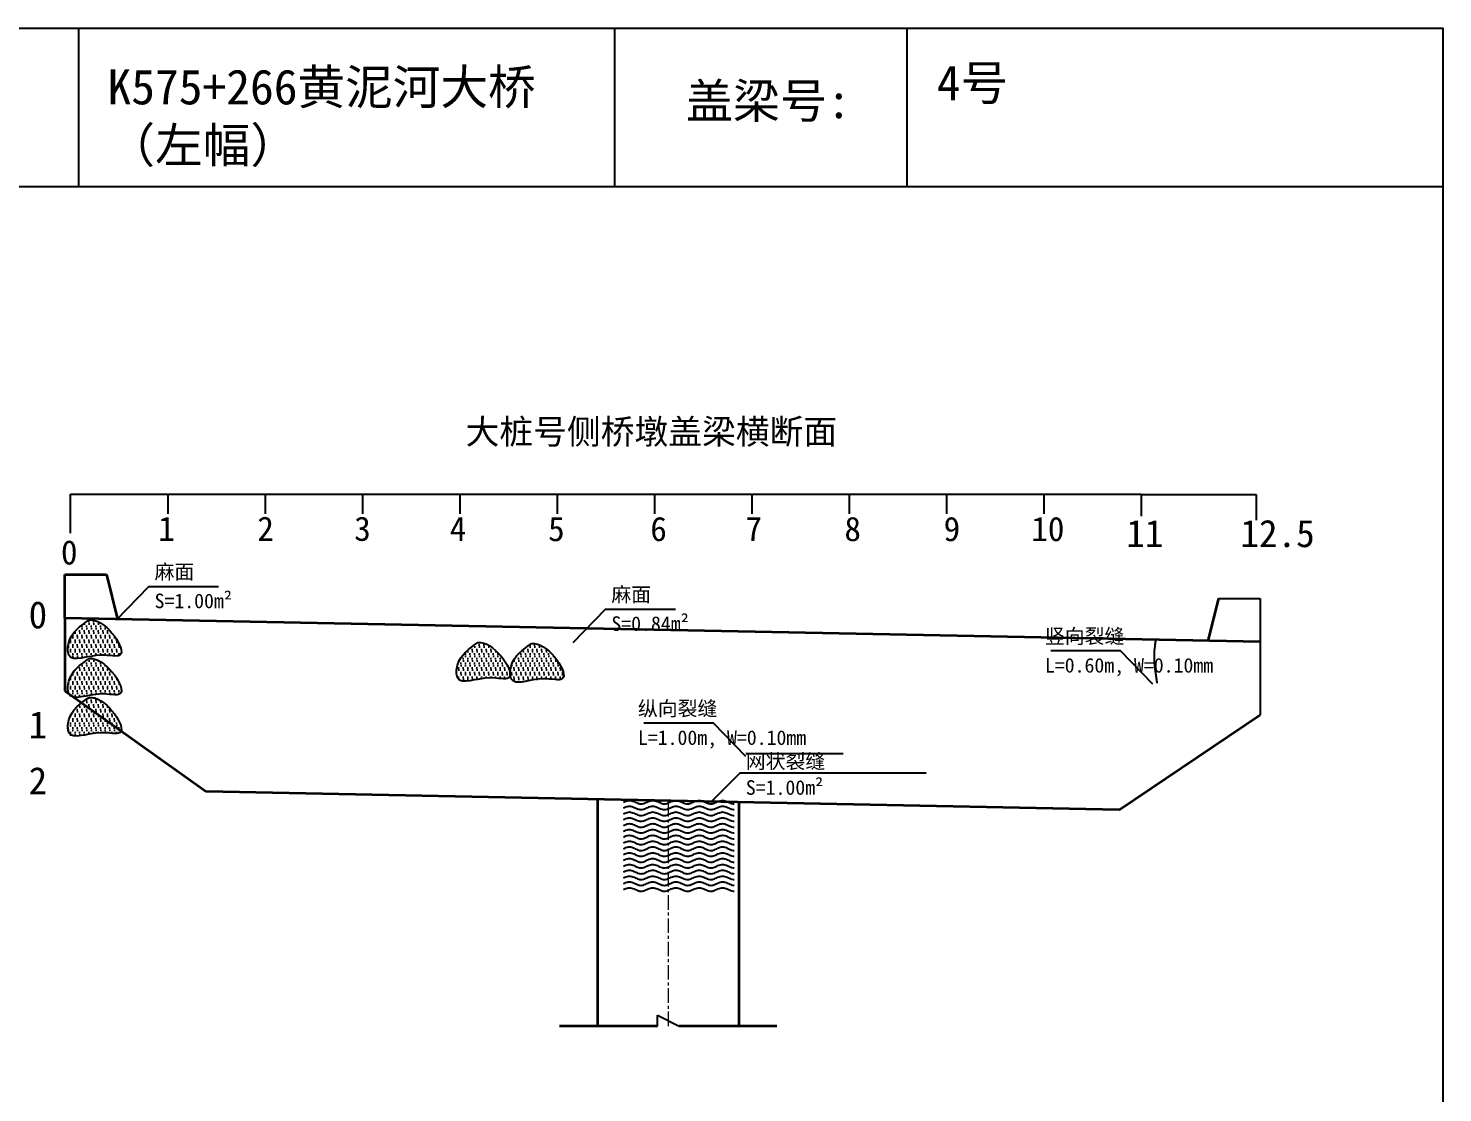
# Model space of a CAD drawing. Header units: millimetres. Extents: x 0 to 530, y 0 to 366.
# Drawn here: x 287.2 to 530.2, y 182.8 to 365.6 of the extents above; entities that cross this region are included whole.
import ezdxf
from ezdxf.enums import TextEntityAlignment as Align

# ---------------------------------------------------------------- set-up
doc = ezdxf.new("R2010")
doc.units = ezdxf.units.MM
doc.linetypes.add('CENTER', pattern=[2, 1.25, -0.25, 0.25, -0.25])
doc.linetypes.add('EBG_CENTER', pattern=[1.1, 0.8, -0.15, 0, -0.15])
doc.layers.add('Center', color=3, linetype='EBG_CENTER', lineweight=18)
doc.layers.add('中粗实线', color=4, linetype='Continuous', lineweight=35)
for name, color, linetype in [('加固措施', 7, 'Continuous'), ('图层1', 7, 'Continuous'), ('文字', 1, 'Continuous'), ('病害', 5, 'Continuous')]:
    doc.layers.add(name, color=color, linetype=linetype)
doc.styles.get("Standard").update_dxf_attribs({"font": 'simsun.ttc', "height": 4.25})
doc.styles.add('汉字', font='')
doc.styles.get('汉字').set_extended_font_data('SimSun')
pattern_1 = [(0, (-3019.80915, -229.5924), (0.396875, 0.79375), [0, -0.79375])]
pattern_2 = [(0, (-5094.3226, -525.2974), (0.396875, 0.79375), [0, -0.79375])]

msp = doc.modelspace()

# ---------------------------------------------------------------- hatches: boundary and pattern name
at = {"layer": '加固措施', "lineweight": -2}
h = msp.add_hatch(dxfattribs=at)
h.set_pattern_fill('DOTS')
h.set_pattern_definition(pattern_1)
edge = h.paths.add_edge_path()
edge.add_spline(control_points=[(297.66, 263.99), (296.17, 262.97), (294.06, 261.52), (293.82, 256.14), (298.82, 258.61), (305.61, 256.68), (300.55, 264.11), (297.83, 264), (297.66, 263.99)], knot_values=[0, 0, 0, 0, 5.205471, 7.397577, 12.944796, 16.169923, 23.88441, 24.400432, 24.400432, 24.400432, 24.400432], degree=3, periodic=0)
h = msp.add_hatch(dxfattribs=at)
h.set_pattern_fill('DOTS')
h.set_pattern_definition(pattern_1)
edge = h.paths.add_edge_path()
edge.add_spline(control_points=[(297.66, 263.99), (296.17, 262.97), (294.06, 261.52), (293.82, 256.14), (298.82, 258.61), (305.61, 256.68), (300.55, 264.11), (297.83, 264), (297.66, 263.99)], knot_values=[0, 0, 0, 0, 5.205471, 7.397577, 12.944796, 16.169923, 23.88441, 24.400432, 24.400432, 24.400432, 24.400432], degree=3, periodic=0)
h = msp.add_hatch(dxfattribs=at)
h.set_pattern_fill('DOTS')
h.set_pattern_definition(pattern_1)
edge = h.paths.add_edge_path()
edge.add_spline(control_points=[(364.46, 260.09), (362.97, 259.07), (360.86, 257.62), (360.62, 252.24), (365.62, 254.71), (372.41, 252.78), (367.35, 260.21), (364.63, 260.1), (364.46, 260.09)], knot_values=[0, 0, 0, 0, 5.205471, 7.397577, 12.944796, 16.169923, 23.88441, 24.400432, 24.400432, 24.400432, 24.400432], degree=3, periodic=0)
h = msp.add_hatch(dxfattribs=at)
h.set_pattern_fill('DOTS')
h.set_pattern_definition(pattern_1)
edge = h.paths.add_edge_path()
edge.add_spline(control_points=[(364.46, 260.09), (362.97, 259.07), (360.86, 257.62), (360.62, 252.24), (365.62, 254.71), (372.41, 252.78), (367.35, 260.21), (364.63, 260.1), (364.46, 260.09)], knot_values=[0, 0, 0, 0, 5.205471, 7.397577, 12.944796, 16.169923, 23.88441, 24.400432, 24.400432, 24.400432, 24.400432], degree=3, periodic=0)
h = msp.add_hatch(dxfattribs=at)
h.set_pattern_fill('DOTS')
h.set_pattern_definition(pattern_1)
edge = h.paths.add_edge_path()
edge.add_spline(control_points=[(373.67, 259.93), (372.18, 258.91), (370.07, 257.46), (369.83, 252.08), (374.83, 254.55), (381.62, 252.61), (376.56, 260.05), (373.84, 259.94), (373.67, 259.93)], knot_values=[0, 0, 0, 0, 5.205471, 7.397577, 12.944796, 16.169923, 23.88441, 24.400432, 24.400432, 24.400432, 24.400432], degree=3, periodic=0)
h = msp.add_hatch(dxfattribs=at)
h.set_pattern_fill('DOTS')
h.set_pattern_definition(pattern_1)
edge = h.paths.add_edge_path()
edge.add_spline(control_points=[(373.67, 259.93), (372.18, 258.91), (370.07, 257.46), (369.83, 252.08), (374.83, 254.55), (381.62, 252.61), (376.56, 260.05), (373.84, 259.94), (373.67, 259.93)], knot_values=[0, 0, 0, 0, 5.205471, 7.397577, 12.944796, 16.169923, 23.88441, 24.400432, 24.400432, 24.400432, 24.400432], degree=3, periodic=0)
h = msp.add_hatch(dxfattribs=at)
h.set_pattern_fill('DOTS')
h.set_pattern_definition(pattern_1)
edge = h.paths.add_edge_path()
edge.add_spline(control_points=[(297.66, 257.34), (296.17, 256.31), (294.06, 254.86), (293.82, 249.48), (298.82, 251.95), (305.61, 250.02), (300.55, 257.46), (297.83, 257.34), (297.66, 257.34)], knot_values=[0, 0, 0, 0, 5.205471, 7.397577, 12.944796, 16.169923, 23.88441, 24.400432, 24.400432, 24.400432, 24.400432], degree=3, periodic=0)
h = msp.add_hatch(dxfattribs=at)
h.set_pattern_fill('DOTS')
h.set_pattern_definition(pattern_1)
edge = h.paths.add_edge_path()
edge.add_spline(control_points=[(297.66, 257.34), (296.17, 256.31), (294.06, 254.86), (293.82, 249.48), (298.82, 251.95), (305.61, 250.02), (300.55, 257.46), (297.83, 257.34), (297.66, 257.34)], knot_values=[0, 0, 0, 0, 5.205471, 7.397577, 12.944796, 16.169923, 23.88441, 24.400432, 24.400432, 24.400432, 24.400432], degree=3, periodic=0)
h = msp.add_hatch(dxfattribs=at)
h.set_pattern_fill('DOTS')
h.set_pattern_definition(pattern_1)
edge = h.paths.add_edge_path()
edge.add_spline(control_points=[(297.66, 250.68), (296.17, 249.66), (294.06, 248.2), (293.82, 242.83), (298.82, 245.3), (305.61, 243.36), (300.55, 250.8), (297.83, 250.69), (297.66, 250.68)], knot_values=[0, 0, 0, 0, 5.205471, 7.397577, 12.944796, 16.169923, 23.88441, 24.400432, 24.400432, 24.400432, 24.400432], degree=3, periodic=0)
h = msp.add_hatch(dxfattribs=at)
h.set_pattern_fill('DOTS')
h.set_pattern_definition(pattern_1)
edge = h.paths.add_edge_path()
edge.add_spline(control_points=[(297.66, 250.68), (296.17, 249.66), (294.06, 248.2), (293.82, 242.83), (298.82, 245.3), (305.61, 243.36), (300.55, 250.8), (297.83, 250.69), (297.66, 250.68)], knot_values=[0, 0, 0, 0, 5.205471, 7.397577, 12.944796, 16.169923, 23.88441, 24.400432, 24.400432, 24.400432, 24.400432], degree=3, periodic=0)
at = {"layer": '病害', "lineweight": -2}
h = msp.add_hatch(dxfattribs=at)
h.set_pattern_fill('DOTS', color=4, style=0)
h.set_pattern_definition(pattern_2)
edge = h.paths.add_edge_path()
edge.add_spline(control_points=[(297.66, 263.99), (296.17, 262.97), (294.06, 261.52), (293.82, 256.14), (298.82, 258.61), (305.61, 256.68), (300.55, 264.11), (297.83, 264), (297.66, 263.99)], knot_values=[0, 0, 0, 0, 1.041094, 1.479515, 2.588959, 3.233985, 4.776882, 4.880086, 4.880086, 4.880086, 4.880086], degree=3, periodic=0)
h = msp.add_hatch(dxfattribs=at)
h.set_pattern_fill('DOTS', color=4, style=0)
h.set_pattern_definition(pattern_2)
edge = h.paths.add_edge_path()
edge.add_spline(control_points=[(297.66, 263.99), (296.17, 262.97), (294.06, 261.52), (293.82, 256.14), (298.82, 258.61), (305.61, 256.68), (300.55, 264.11), (297.83, 264), (297.66, 263.99)], knot_values=[0, 0, 0, 0, 1.041094, 1.479515, 2.588959, 3.233985, 4.776882, 4.880086, 4.880086, 4.880086, 4.880086], degree=3, periodic=0)
h = msp.add_hatch(dxfattribs=at)
h.set_pattern_fill('DOTS', color=4, style=0)
h.set_pattern_definition(pattern_2)
edge = h.paths.add_edge_path()
edge.add_spline(control_points=[(364.46, 260.09), (362.97, 259.07), (360.86, 257.62), (360.62, 252.24), (365.62, 254.71), (372.41, 252.78), (367.35, 260.21), (364.63, 260.1), (364.46, 260.09)], knot_values=[0, 0, 0, 0, 1.041094, 1.479515, 2.588959, 3.233985, 4.776882, 4.880086, 4.880086, 4.880086, 4.880086], degree=3, periodic=0)
h = msp.add_hatch(dxfattribs=at)
h.set_pattern_fill('DOTS', color=4, style=0)
h.set_pattern_definition(pattern_2)
edge = h.paths.add_edge_path()
edge.add_spline(control_points=[(364.46, 260.09), (362.97, 259.07), (360.86, 257.62), (360.62, 252.24), (365.62, 254.71), (372.41, 252.78), (367.35, 260.21), (364.63, 260.1), (364.46, 260.09)], knot_values=[0, 0, 0, 0, 1.041094, 1.479515, 2.588959, 3.233985, 4.776882, 4.880086, 4.880086, 4.880086, 4.880086], degree=3, periodic=0)
h = msp.add_hatch(dxfattribs=at)
h.set_pattern_fill('DOTS', color=4, style=0)
h.set_pattern_definition(pattern_2)
edge = h.paths.add_edge_path()
edge.add_spline(control_points=[(373.67, 259.93), (372.18, 258.91), (370.07, 257.46), (369.83, 252.08), (374.83, 254.55), (381.62, 252.61), (376.56, 260.05), (373.84, 259.94), (373.67, 259.93)], knot_values=[0, 0, 0, 0, 1.041094, 1.479515, 2.588959, 3.233985, 4.776882, 4.880086, 4.880086, 4.880086, 4.880086], degree=3, periodic=0)
h = msp.add_hatch(dxfattribs=at)
h.set_pattern_fill('DOTS', color=4, style=0)
h.set_pattern_definition(pattern_2)
edge = h.paths.add_edge_path()
edge.add_spline(control_points=[(373.67, 259.93), (372.18, 258.91), (370.07, 257.46), (369.83, 252.08), (374.83, 254.55), (381.62, 252.61), (376.56, 260.05), (373.84, 259.94), (373.67, 259.93)], knot_values=[0, 0, 0, 0, 1.041094, 1.479515, 2.588959, 3.233985, 4.776882, 4.880086, 4.880086, 4.880086, 4.880086], degree=3, periodic=0)
h = msp.add_hatch(dxfattribs=at)
h.set_pattern_fill('DOTS', color=4, style=0)
h.set_pattern_definition(pattern_2)
edge = h.paths.add_edge_path()
edge.add_spline(control_points=[(297.66, 257.34), (296.17, 256.31), (294.06, 254.86), (293.82, 249.48), (298.82, 251.95), (305.61, 250.02), (300.55, 257.46), (297.83, 257.34), (297.66, 257.34)], knot_values=[0, 0, 0, 0, 1.041094, 1.479515, 2.588959, 3.233985, 4.776882, 4.880086, 4.880086, 4.880086, 4.880086], degree=3, periodic=0)
h = msp.add_hatch(dxfattribs=at)
h.set_pattern_fill('DOTS', color=4, style=0)
h.set_pattern_definition(pattern_2)
edge = h.paths.add_edge_path()
edge.add_spline(control_points=[(297.66, 257.34), (296.17, 256.31), (294.06, 254.86), (293.82, 249.48), (298.82, 251.95), (305.61, 250.02), (300.55, 257.46), (297.83, 257.34), (297.66, 257.34)], knot_values=[0, 0, 0, 0, 1.041094, 1.479515, 2.588959, 3.233985, 4.776882, 4.880086, 4.880086, 4.880086, 4.880086], degree=3, periodic=0)
h = msp.add_hatch(dxfattribs=at)
h.set_pattern_fill('DOTS', color=4, style=0)
h.set_pattern_definition(pattern_2)
edge = h.paths.add_edge_path()
edge.add_spline(control_points=[(297.66, 250.68), (296.17, 249.66), (294.06, 248.2), (293.82, 242.83), (298.82, 245.3), (305.61, 243.36), (300.55, 250.8), (297.83, 250.69), (297.66, 250.68)], knot_values=[0, 0, 0, 0, 1.041094, 1.479515, 2.588959, 3.233985, 4.776882, 4.880086, 4.880086, 4.880086, 4.880086], degree=3, periodic=0)
h = msp.add_hatch(dxfattribs=at)
h.set_pattern_fill('DOTS', color=4, style=0)
h.set_pattern_definition(pattern_2)
edge = h.paths.add_edge_path()
edge.add_spline(control_points=[(297.66, 250.68), (296.17, 249.66), (294.06, 248.2), (293.82, 242.83), (298.82, 245.3), (305.61, 243.36), (300.55, 250.8), (297.83, 250.69), (297.66, 250.68)], knot_values=[0, 0, 0, 0, 1.041094, 1.479515, 2.588959, 3.233985, 4.776882, 4.880086, 4.880086, 4.880086, 4.880086], degree=3, periodic=0)

# ---------------------------------------------------------------- linework, layer by layer
at = {"color": 0, "linetype": 'ByBlock'}
for p, q in [((0, 365.59), (530.24, 365.59)), ((387.92, 365.59), (387.92, 338.41)), ((438.18, 365.53), (438.18, 338.35)), ((530.24, 365.59), (530.24, 0)), ((136.78, 338.41), (530.24, 338.41))]:
    msp.add_line(p, q, dxfattribs=at)
at = {"color": 0}
for p, q in [((294.45, 278.88), (294.45, 285.57)), ((294.45, 285.57), (311.17, 285.57)), ((311.17, 285.57), (311.17, 282.23)), ((311.17, 285.57), (327.9, 285.57)), ((327.9, 285.57), (344.62, 285.57)), ((327.9, 285.57), (327.9, 282.23)), ((344.62, 285.57), (361.35, 285.57)), ((344.62, 285.57), (344.62, 282.23)), ((361.35, 285.57), (378.07, 285.57)), ((361.35, 285.57), (361.35, 282.23)), ((378.07, 285.57), (394.8, 285.57)), ((378.07, 285.57), (378.07, 282.23)), ((394.8, 285.57), (411.52, 285.57)), ((394.8, 285.57), (394.8, 282.23)), ((411.52, 285.57), (428.25, 285.57)), ((411.52, 285.57), (411.52, 282.23)), ((428.25, 285.57), (444.97, 285.57)), ((428.25, 285.57), (428.25, 282.23)), ((428.25, 285.57), (441.63, 285.57)), ((444.97, 285.57), (461.7, 285.57)), ((444.97, 285.57), (444.97, 282.23)), ((444.97, 285.57), (448.32, 285.57)), ((461.7, 285.57), (478.42, 285.57)), ((461.7, 285.57), (461.7, 282.23)), ((478.43, 285.53), (478.43, 281.78)), ((395.3, 194.23), (395.3, 196.1))]:
    msp.add_line(p, q, dxfattribs=at)
at = {"linetype": 'ByBlock'}
for p, q in [((478.43, 285.53), (498.21, 285.53)), ((498.21, 285.53), (498.21, 281.12)), ((491.74, 267.67), (498.89, 267.67)), ((498.89, 267.67), (498.89, 260.2)), ((498.89, 260.2), (498.89, 247.69)), ((395.3, 196.1), (399.03, 194.23))]:
    msp.add_line(p, q, dxfattribs=at)
at = {"color": 7}
msp.add_line((410.52, 241.02), (427.22, 241.02), dxfattribs=at)
at = {"color": 0, "linetype": 'ByBlock'}
msp.add_lwpolyline([(0, 365.59), (530.24, 365.59), (530.24, 0), (0, 0)], close=True, dxfattribs=at)
at = {"color": 7}
for points in [[(302.35, 264), (307.91, 269.75), (319.91, 269.75)], [(380.84, 260.1), (386.4, 265.85), (398.4, 265.85)], [(480.94, 260.74), (480.91, 260.54), (480.88, 260.34), (480.85, 260.14), (480.83, 259.94), (480.8, 259.74), (480.77, 259.54), (480.75, 259.34), (480.73, 259.14), (480.71, 258.94), (480.69, 258.74), (480.68, 258.54), (480.66, 258.34), (480.65, 258.14), (480.65, 257.94), (480.64, 257.74), (480.64, 257.54), (480.65, 257.34), (480.65, 257.14), (480.66, 256.94), (480.67, 256.74), (480.68, 256.54), (480.7, 256.34), (480.72, 256.14), (480.74, 255.94), (480.76, 255.74), (480.79, 255.54), (480.82, 255.34), (480.84, 255.14), (480.87, 254.94), (480.9, 254.74), (480.93, 254.54), (480.96, 254.34), (480.99, 254.14), (481.02, 253.94), (481.05, 253.74), (481.08, 253.54), (481.1, 253.34), (481.13, 253.14)], [(480.44, 252.94), (474.89, 258.69), (462.89, 258.69)], [(410.52, 240.52), (404.96, 246.27), (392.96, 246.27)], [(404.5, 232.7), (409.5, 237.7), (441.5, 237.7)], [(389.5, 232.7), (389.7, 232.79), (389.9, 232.88), (390.1, 232.94), (390.3, 232.99), (390.5, 233), (390.7, 232.99), (390.9, 232.94), (391.1, 232.88), (391.3, 232.79), (391.5, 232.7), (391.7, 232.61), (391.9, 232.52), (392.1, 232.46), (392.3, 232.41), (392.5, 232.4), (392.7, 232.41), (392.9, 232.46), (393.1, 232.52), (393.3, 232.61), (393.5, 232.7), (393.7, 232.79), (393.9, 232.88), (394.1, 232.94), (394.3, 232.99), (394.5, 233), (394.7, 232.99), (394.9, 232.94), (395.1, 232.88), (395.3, 232.79), (395.5, 232.7), (395.7, 232.61), (395.9, 232.52), (396.1, 232.46), (396.3, 232.41), (396.5, 232.4), (396.7, 232.41), (396.9, 232.46), (397.1, 232.52), (397.3, 232.61), (397.5, 232.7), (397.7, 232.79), (397.9, 232.88), (398.1, 232.94), (398.3, 232.99), (398.5, 233), (398.7, 232.99), (398.9, 232.94), (399.1, 232.88), (399.3, 232.79), (399.5, 232.7), (399.7, 232.61), (399.9, 232.52), (400.1, 232.46), (400.3, 232.41), (400.5, 232.4), (400.7, 232.41), (400.9, 232.46), (401.1, 232.52), (401.3, 232.61), (401.5, 232.7), (401.7, 232.79), (401.9, 232.88), (402.1, 232.94), (402.3, 232.99), (402.5, 233), (402.7, 232.99), (402.9, 232.94), (403.1, 232.88), (403.3, 232.79), (403.5, 232.7), (403.7, 232.61), (403.9, 232.52), (404.1, 232.46), (404.3, 232.41), (404.5, 232.4), (404.7, 232.41), (404.9, 232.46), (405.1, 232.52), (405.3, 232.61), (405.5, 232.7), (405.7, 232.79), (405.9, 232.88), (406.1, 232.94), (406.3, 232.99), (406.5, 233), (406.7, 232.99), (406.9, 232.94), (407.1, 232.88), (407.3, 232.79), (407.5, 232.7), (407.7, 232.61), (407.9, 232.52), (408.1, 232.46), (408.3, 232.41), (408.5, 232.4)], [(389.5, 231.7), (389.7, 231.79), (389.9, 231.88), (390.1, 231.94), (390.3, 231.99), (390.5, 232), (390.7, 231.99), (390.9, 231.94), (391.1, 231.88), (391.3, 231.79), (391.5, 231.7), (391.7, 231.61), (391.9, 231.52), (392.1, 231.46), (392.3, 231.41), (392.5, 231.4), (392.7, 231.41), (392.9, 231.46), (393.1, 231.52), (393.3, 231.61), (393.5, 231.7), (393.7, 231.79), (393.9, 231.88), (394.1, 231.94), (394.3, 231.99), (394.5, 232), (394.7, 231.99), (394.9, 231.94), (395.1, 231.88), (395.3, 231.79), (395.5, 231.7), (395.7, 231.61), (395.9, 231.52), (396.1, 231.46), (396.3, 231.41), (396.5, 231.4), (396.7, 231.41), (396.9, 231.46), (397.1, 231.52), (397.3, 231.61), (397.5, 231.7), (397.7, 231.79), (397.9, 231.88), (398.1, 231.94), (398.3, 231.99), (398.5, 232), (398.7, 231.99), (398.9, 231.94), (399.1, 231.88), (399.3, 231.79), (399.5, 231.7), (399.7, 231.61), (399.9, 231.52), (400.1, 231.46), (400.3, 231.41), (400.5, 231.4), (400.7, 231.41), (400.9, 231.46), (401.1, 231.52), (401.3, 231.61), (401.5, 231.7), (401.7, 231.79), (401.9, 231.88), (402.1, 231.94), (402.3, 231.99), (402.5, 232), (402.7, 231.99), (402.9, 231.94), (403.1, 231.88), (403.3, 231.79), (403.5, 231.7), (403.7, 231.61), (403.9, 231.52), (404.1, 231.46), (404.3, 231.41), (404.5, 231.4), (404.7, 231.41), (404.9, 231.46), (405.1, 231.52), (405.3, 231.61), (405.5, 231.7), (405.7, 231.79), (405.9, 231.88), (406.1, 231.94), (406.3, 231.99), (406.5, 232), (406.7, 231.99), (406.9, 231.94), (407.1, 231.88), (407.3, 231.79), (407.5, 231.7), (407.7, 231.61), (407.9, 231.52), (408.1, 231.46), (408.3, 231.41), (408.5, 231.4)], [(389.5, 230.7), (389.7, 230.79), (389.9, 230.88), (390.1, 230.94), (390.3, 230.99), (390.5, 231), (390.7, 230.99), (390.9, 230.94), (391.1, 230.88), (391.3, 230.79), (391.5, 230.7), (391.7, 230.61), (391.9, 230.52), (392.1, 230.46), (392.3, 230.41), (392.5, 230.4), (392.7, 230.41), (392.9, 230.46), (393.1, 230.52), (393.3, 230.61), (393.5, 230.7), (393.7, 230.79), (393.9, 230.88), (394.1, 230.94), (394.3, 230.99), (394.5, 231), (394.7, 230.99), (394.9, 230.94), (395.1, 230.88), (395.3, 230.79), (395.5, 230.7), (395.7, 230.61), (395.9, 230.52), (396.1, 230.46), (396.3, 230.41), (396.5, 230.4), (396.7, 230.41), (396.9, 230.46), (397.1, 230.52), (397.3, 230.61), (397.5, 230.7), (397.7, 230.79), (397.9, 230.88), (398.1, 230.94), (398.3, 230.99), (398.5, 231), (398.7, 230.99), (398.9, 230.94), (399.1, 230.88), (399.3, 230.79), (399.5, 230.7), (399.7, 230.61), (399.9, 230.52), (400.1, 230.46), (400.3, 230.41), (400.5, 230.4), (400.7, 230.41), (400.9, 230.46), (401.1, 230.52), (401.3, 230.61), (401.5, 230.7), (401.7, 230.79), (401.9, 230.88), (402.1, 230.94), (402.3, 230.99), (402.5, 231), (402.7, 230.99), (402.9, 230.94), (403.1, 230.88), (403.3, 230.79), (403.5, 230.7), (403.7, 230.61), (403.9, 230.52), (404.1, 230.46), (404.3, 230.41), (404.5, 230.4), (404.7, 230.41), (404.9, 230.46), (405.1, 230.52), (405.3, 230.61), (405.5, 230.7), (405.7, 230.79), (405.9, 230.88), (406.1, 230.94), (406.3, 230.99), (406.5, 231), (406.7, 230.99), (406.9, 230.94), (407.1, 230.88), (407.3, 230.79), (407.5, 230.7), (407.7, 230.61), (407.9, 230.52), (408.1, 230.46), (408.3, 230.41), (408.5, 230.4)], [(389.5, 229.7), (389.7, 229.79), (389.9, 229.88), (390.1, 229.94), (390.3, 229.99), (390.5, 230), (390.7, 229.99), (390.9, 229.94), (391.1, 229.88), (391.3, 229.79), (391.5, 229.7), (391.7, 229.61), (391.9, 229.52), (392.1, 229.46), (392.3, 229.41), (392.5, 229.4), (392.7, 229.41), (392.9, 229.46), (393.1, 229.52), (393.3, 229.61), (393.5, 229.7), (393.7, 229.79), (393.9, 229.88), (394.1, 229.94), (394.3, 229.99), (394.5, 230), (394.7, 229.99), (394.9, 229.94), (395.1, 229.88), (395.3, 229.79), (395.5, 229.7), (395.7, 229.61), (395.9, 229.52), (396.1, 229.46), (396.3, 229.41), (396.5, 229.4), (396.7, 229.41), (396.9, 229.46), (397.1, 229.52), (397.3, 229.61), (397.5, 229.7), (397.7, 229.79), (397.9, 229.88), (398.1, 229.94), (398.3, 229.99), (398.5, 230), (398.7, 229.99), (398.9, 229.94), (399.1, 229.88), (399.3, 229.79), (399.5, 229.7), (399.7, 229.61), (399.9, 229.52), (400.1, 229.46), (400.3, 229.41), (400.5, 229.4), (400.7, 229.41), (400.9, 229.46), (401.1, 229.52), (401.3, 229.61), (401.5, 229.7), (401.7, 229.79), (401.9, 229.88), (402.1, 229.94), (402.3, 229.99), (402.5, 230), (402.7, 229.99), (402.9, 229.94), (403.1, 229.88), (403.3, 229.79), (403.5, 229.7), (403.7, 229.61), (403.9, 229.52), (404.1, 229.46), (404.3, 229.41), (404.5, 229.4), (404.7, 229.41), (404.9, 229.46), (405.1, 229.52), (405.3, 229.61), (405.5, 229.7), (405.7, 229.79), (405.9, 229.88), (406.1, 229.94), (406.3, 229.99), (406.5, 230), (406.7, 229.99), (406.9, 229.94), (407.1, 229.88), (407.3, 229.79), (407.5, 229.7), (407.7, 229.61), (407.9, 229.52), (408.1, 229.46), (408.3, 229.41), (408.5, 229.4)], [(389.5, 228.7), (389.7, 228.79), (389.9, 228.88), (390.1, 228.94), (390.3, 228.99), (390.5, 229), (390.7, 228.99), (390.9, 228.94), (391.1, 228.88), (391.3, 228.79), (391.5, 228.7), (391.7, 228.61), (391.9, 228.52), (392.1, 228.46), (392.3, 228.41), (392.5, 228.4), (392.7, 228.41), (392.9, 228.46), (393.1, 228.52), (393.3, 228.61), (393.5, 228.7), (393.7, 228.79), (393.9, 228.88), (394.1, 228.94), (394.3, 228.99), (394.5, 229), (394.7, 228.99), (394.9, 228.94), (395.1, 228.88), (395.3, 228.79), (395.5, 228.7), (395.7, 228.61), (395.9, 228.52), (396.1, 228.46), (396.3, 228.41), (396.5, 228.4), (396.7, 228.41), (396.9, 228.46), (397.1, 228.52), (397.3, 228.61), (397.5, 228.7), (397.7, 228.79), (397.9, 228.88), (398.1, 228.94), (398.3, 228.99), (398.5, 229), (398.7, 228.99), (398.9, 228.94), (399.1, 228.88), (399.3, 228.79), (399.5, 228.7), (399.7, 228.61), (399.9, 228.52), (400.1, 228.46), (400.3, 228.41), (400.5, 228.4), (400.7, 228.41), (400.9, 228.46), (401.1, 228.52), (401.3, 228.61), (401.5, 228.7), (401.7, 228.79), (401.9, 228.88), (402.1, 228.94), (402.3, 228.99), (402.5, 229), (402.7, 228.99), (402.9, 228.94), (403.1, 228.88), (403.3, 228.79), (403.5, 228.7), (403.7, 228.61), (403.9, 228.52), (404.1, 228.46), (404.3, 228.41), (404.5, 228.4), (404.7, 228.41), (404.9, 228.46), (405.1, 228.52), (405.3, 228.61), (405.5, 228.7), (405.7, 228.79), (405.9, 228.88), (406.1, 228.94), (406.3, 228.99), (406.5, 229), (406.7, 228.99), (406.9, 228.94), (407.1, 228.88), (407.3, 228.79), (407.5, 228.7), (407.7, 228.61), (407.9, 228.52), (408.1, 228.46), (408.3, 228.41), (408.5, 228.4)], [(389.5, 227.7), (389.7, 227.79), (389.9, 227.88), (390.1, 227.94), (390.3, 227.99), (390.5, 228), (390.7, 227.99), (390.9, 227.94), (391.1, 227.88), (391.3, 227.79), (391.5, 227.7), (391.7, 227.61), (391.9, 227.52), (392.1, 227.46), (392.3, 227.41), (392.5, 227.4), (392.7, 227.41), (392.9, 227.46), (393.1, 227.52), (393.3, 227.61), (393.5, 227.7), (393.7, 227.79), (393.9, 227.88), (394.1, 227.94), (394.3, 227.99), (394.5, 228), (394.7, 227.99), (394.9, 227.94), (395.1, 227.88), (395.3, 227.79), (395.5, 227.7), (395.7, 227.61), (395.9, 227.52), (396.1, 227.46), (396.3, 227.41), (396.5, 227.4), (396.7, 227.41), (396.9, 227.46), (397.1, 227.52), (397.3, 227.61), (397.5, 227.7), (397.7, 227.79), (397.9, 227.88), (398.1, 227.94), (398.3, 227.99), (398.5, 228), (398.7, 227.99), (398.9, 227.94), (399.1, 227.88), (399.3, 227.79), (399.5, 227.7), (399.7, 227.61), (399.9, 227.52), (400.1, 227.46), (400.3, 227.41), (400.5, 227.4), (400.7, 227.41), (400.9, 227.46), (401.1, 227.52), (401.3, 227.61), (401.5, 227.7), (401.7, 227.79), (401.9, 227.88), (402.1, 227.94), (402.3, 227.99), (402.5, 228), (402.7, 227.99), (402.9, 227.94), (403.1, 227.88), (403.3, 227.79), (403.5, 227.7), (403.7, 227.61), (403.9, 227.52), (404.1, 227.46), (404.3, 227.41), (404.5, 227.4), (404.7, 227.41), (404.9, 227.46), (405.1, 227.52), (405.3, 227.61), (405.5, 227.7), (405.7, 227.79), (405.9, 227.88), (406.1, 227.94), (406.3, 227.99), (406.5, 228), (406.7, 227.99), (406.9, 227.94), (407.1, 227.88), (407.3, 227.79), (407.5, 227.7), (407.7, 227.61), (407.9, 227.52), (408.1, 227.46), (408.3, 227.41), (408.5, 227.4)], [(389.5, 226.7), (389.7, 226.79), (389.9, 226.88), (390.1, 226.94), (390.3, 226.99), (390.5, 227), (390.7, 226.99), (390.9, 226.94), (391.1, 226.88), (391.3, 226.79), (391.5, 226.7), (391.7, 226.61), (391.9, 226.52), (392.1, 226.46), (392.3, 226.41), (392.5, 226.4), (392.7, 226.41), (392.9, 226.46), (393.1, 226.52), (393.3, 226.61), (393.5, 226.7), (393.7, 226.79), (393.9, 226.88), (394.1, 226.94), (394.3, 226.99), (394.5, 227), (394.7, 226.99), (394.9, 226.94), (395.1, 226.88), (395.3, 226.79), (395.5, 226.7), (395.7, 226.61), (395.9, 226.52), (396.1, 226.46), (396.3, 226.41), (396.5, 226.4), (396.7, 226.41), (396.9, 226.46), (397.1, 226.52), (397.3, 226.61), (397.5, 226.7), (397.7, 226.79), (397.9, 226.88), (398.1, 226.94), (398.3, 226.99), (398.5, 227), (398.7, 226.99), (398.9, 226.94), (399.1, 226.88), (399.3, 226.79), (399.5, 226.7), (399.7, 226.61), (399.9, 226.52), (400.1, 226.46), (400.3, 226.41), (400.5, 226.4), (400.7, 226.41), (400.9, 226.46), (401.1, 226.52), (401.3, 226.61), (401.5, 226.7), (401.7, 226.79), (401.9, 226.88), (402.1, 226.94), (402.3, 226.99), (402.5, 227), (402.7, 226.99), (402.9, 226.94), (403.1, 226.88), (403.3, 226.79), (403.5, 226.7), (403.7, 226.61), (403.9, 226.52), (404.1, 226.46), (404.3, 226.41), (404.5, 226.4), (404.7, 226.41), (404.9, 226.46), (405.1, 226.52), (405.3, 226.61), (405.5, 226.7), (405.7, 226.79), (405.9, 226.88), (406.1, 226.94), (406.3, 226.99), (406.5, 227), (406.7, 226.99), (406.9, 226.94), (407.1, 226.88), (407.3, 226.79), (407.5, 226.7), (407.7, 226.61), (407.9, 226.52), (408.1, 226.46), (408.3, 226.41), (408.5, 226.4)], [(389.5, 225.7), (389.7, 225.79), (389.9, 225.88), (390.1, 225.94), (390.3, 225.99), (390.5, 226), (390.7, 225.99), (390.9, 225.94), (391.1, 225.88), (391.3, 225.79), (391.5, 225.7), (391.7, 225.61), (391.9, 225.52), (392.1, 225.46), (392.3, 225.41), (392.5, 225.4), (392.7, 225.41), (392.9, 225.46), (393.1, 225.52), (393.3, 225.61), (393.5, 225.7), (393.7, 225.79), (393.9, 225.88), (394.1, 225.94), (394.3, 225.99), (394.5, 226), (394.7, 225.99), (394.9, 225.94), (395.1, 225.88), (395.3, 225.79), (395.5, 225.7), (395.7, 225.61), (395.9, 225.52), (396.1, 225.46), (396.3, 225.41), (396.5, 225.4), (396.7, 225.41), (396.9, 225.46), (397.1, 225.52), (397.3, 225.61), (397.5, 225.7), (397.7, 225.79), (397.9, 225.88), (398.1, 225.94), (398.3, 225.99), (398.5, 226), (398.7, 225.99), (398.9, 225.94), (399.1, 225.88), (399.3, 225.79), (399.5, 225.7), (399.7, 225.61), (399.9, 225.52), (400.1, 225.46), (400.3, 225.41), (400.5, 225.4), (400.7, 225.41), (400.9, 225.46), (401.1, 225.52), (401.3, 225.61), (401.5, 225.7), (401.7, 225.79), (401.9, 225.88), (402.1, 225.94), (402.3, 225.99), (402.5, 226), (402.7, 225.99), (402.9, 225.94), (403.1, 225.88), (403.3, 225.79), (403.5, 225.7), (403.7, 225.61), (403.9, 225.52), (404.1, 225.46), (404.3, 225.41), (404.5, 225.4), (404.7, 225.41), (404.9, 225.46), (405.1, 225.52), (405.3, 225.61), (405.5, 225.7), (405.7, 225.79), (405.9, 225.88), (406.1, 225.94), (406.3, 225.99), (406.5, 226), (406.7, 225.99), (406.9, 225.94), (407.1, 225.88), (407.3, 225.79), (407.5, 225.7), (407.7, 225.61), (407.9, 225.52), (408.1, 225.46), (408.3, 225.41), (408.5, 225.4)], [(389.5, 224.7), (389.7, 224.79), (389.9, 224.88), (390.1, 224.94), (390.3, 224.99), (390.5, 225), (390.7, 224.99), (390.9, 224.94), (391.1, 224.88), (391.3, 224.79), (391.5, 224.7), (391.7, 224.61), (391.9, 224.52), (392.1, 224.46), (392.3, 224.41), (392.5, 224.4), (392.7, 224.41), (392.9, 224.46), (393.1, 224.52), (393.3, 224.61), (393.5, 224.7), (393.7, 224.79), (393.9, 224.88), (394.1, 224.94), (394.3, 224.99), (394.5, 225), (394.7, 224.99), (394.9, 224.94), (395.1, 224.88), (395.3, 224.79), (395.5, 224.7), (395.7, 224.61), (395.9, 224.52), (396.1, 224.46), (396.3, 224.41), (396.5, 224.4), (396.7, 224.41), (396.9, 224.46), (397.1, 224.52), (397.3, 224.61), (397.5, 224.7), (397.7, 224.79), (397.9, 224.88), (398.1, 224.94), (398.3, 224.99), (398.5, 225), (398.7, 224.99), (398.9, 224.94), (399.1, 224.88), (399.3, 224.79), (399.5, 224.7), (399.7, 224.61), (399.9, 224.52), (400.1, 224.46), (400.3, 224.41), (400.5, 224.4), (400.7, 224.41), (400.9, 224.46), (401.1, 224.52), (401.3, 224.61), (401.5, 224.7), (401.7, 224.79), (401.9, 224.88), (402.1, 224.94), (402.3, 224.99), (402.5, 225), (402.7, 224.99), (402.9, 224.94), (403.1, 224.88), (403.3, 224.79), (403.5, 224.7), (403.7, 224.61), (403.9, 224.52), (404.1, 224.46), (404.3, 224.41), (404.5, 224.4), (404.7, 224.41), (404.9, 224.46), (405.1, 224.52), (405.3, 224.61), (405.5, 224.7), (405.7, 224.79), (405.9, 224.88), (406.1, 224.94), (406.3, 224.99), (406.5, 225), (406.7, 224.99), (406.9, 224.94), (407.1, 224.88), (407.3, 224.79), (407.5, 224.7), (407.7, 224.61), (407.9, 224.52), (408.1, 224.46), (408.3, 224.41), (408.5, 224.4)], [(389.5, 223.7), (389.7, 223.79), (389.9, 223.88), (390.1, 223.94), (390.3, 223.99), (390.5, 224), (390.7, 223.99), (390.9, 223.94), (391.1, 223.88), (391.3, 223.79), (391.5, 223.7), (391.7, 223.61), (391.9, 223.52), (392.1, 223.46), (392.3, 223.41), (392.5, 223.4), (392.7, 223.41), (392.9, 223.46), (393.1, 223.52), (393.3, 223.61), (393.5, 223.7), (393.7, 223.79), (393.9, 223.88), (394.1, 223.94), (394.3, 223.99), (394.5, 224), (394.7, 223.99), (394.9, 223.94), (395.1, 223.88), (395.3, 223.79), (395.5, 223.7), (395.7, 223.61), (395.9, 223.52), (396.1, 223.46), (396.3, 223.41), (396.5, 223.4), (396.7, 223.41), (396.9, 223.46), (397.1, 223.52), (397.3, 223.61), (397.5, 223.7), (397.7, 223.79), (397.9, 223.88), (398.1, 223.94), (398.3, 223.99), (398.5, 224), (398.7, 223.99), (398.9, 223.94), (399.1, 223.88), (399.3, 223.79), (399.5, 223.7), (399.7, 223.61), (399.9, 223.52), (400.1, 223.46), (400.3, 223.41), (400.5, 223.4), (400.7, 223.41), (400.9, 223.46), (401.1, 223.52), (401.3, 223.61), (401.5, 223.7), (401.7, 223.79), (401.9, 223.88), (402.1, 223.94), (402.3, 223.99), (402.5, 224), (402.7, 223.99), (402.9, 223.94), (403.1, 223.88), (403.3, 223.79), (403.5, 223.7), (403.7, 223.61), (403.9, 223.52), (404.1, 223.46), (404.3, 223.41), (404.5, 223.4), (404.7, 223.41), (404.9, 223.46), (405.1, 223.52), (405.3, 223.61), (405.5, 223.7), (405.7, 223.79), (405.9, 223.88), (406.1, 223.94), (406.3, 223.99), (406.5, 224), (406.7, 223.99), (406.9, 223.94), (407.1, 223.88), (407.3, 223.79), (407.5, 223.7), (407.7, 223.61), (407.9, 223.52), (408.1, 223.46), (408.3, 223.41), (408.5, 223.4)], [(389.5, 222.7), (389.7, 222.79), (389.9, 222.88), (390.1, 222.94), (390.3, 222.99), (390.5, 223), (390.7, 222.99), (390.9, 222.94), (391.1, 222.88), (391.3, 222.79), (391.5, 222.7), (391.7, 222.61), (391.9, 222.52), (392.1, 222.46), (392.3, 222.41), (392.5, 222.4), (392.7, 222.41), (392.9, 222.46), (393.1, 222.52), (393.3, 222.61), (393.5, 222.7), (393.7, 222.79), (393.9, 222.88), (394.1, 222.94), (394.3, 222.99), (394.5, 223), (394.7, 222.99), (394.9, 222.94), (395.1, 222.88), (395.3, 222.79), (395.5, 222.7), (395.7, 222.61), (395.9, 222.52), (396.1, 222.46), (396.3, 222.41), (396.5, 222.4), (396.7, 222.41), (396.9, 222.46), (397.1, 222.52), (397.3, 222.61), (397.5, 222.7), (397.7, 222.79), (397.9, 222.88), (398.1, 222.94), (398.3, 222.99), (398.5, 223), (398.7, 222.99), (398.9, 222.94), (399.1, 222.88), (399.3, 222.79), (399.5, 222.7), (399.7, 222.61), (399.9, 222.52), (400.1, 222.46), (400.3, 222.41), (400.5, 222.4), (400.7, 222.41), (400.9, 222.46), (401.1, 222.52), (401.3, 222.61), (401.5, 222.7), (401.7, 222.79), (401.9, 222.88), (402.1, 222.94), (402.3, 222.99), (402.5, 223), (402.7, 222.99), (402.9, 222.94), (403.1, 222.88), (403.3, 222.79), (403.5, 222.7), (403.7, 222.61), (403.9, 222.52), (404.1, 222.46), (404.3, 222.41), (404.5, 222.4), (404.7, 222.41), (404.9, 222.46), (405.1, 222.52), (405.3, 222.61), (405.5, 222.7), (405.7, 222.79), (405.9, 222.88), (406.1, 222.94), (406.3, 222.99), (406.5, 223), (406.7, 222.99), (406.9, 222.94), (407.1, 222.88), (407.3, 222.79), (407.5, 222.7), (407.7, 222.61), (407.9, 222.52), (408.1, 222.46), (408.3, 222.41), (408.5, 222.4)], [(389.5, 221.7), (389.7, 221.79), (389.9, 221.88), (390.1, 221.94), (390.3, 221.99), (390.5, 222), (390.7, 221.99), (390.9, 221.94), (391.1, 221.88), (391.3, 221.79), (391.5, 221.7), (391.7, 221.61), (391.9, 221.52), (392.1, 221.46), (392.3, 221.41), (392.5, 221.4), (392.7, 221.41), (392.9, 221.46), (393.1, 221.52), (393.3, 221.61), (393.5, 221.7), (393.7, 221.79), (393.9, 221.88), (394.1, 221.94), (394.3, 221.99), (394.5, 222), (394.7, 221.99), (394.9, 221.94), (395.1, 221.88), (395.3, 221.79), (395.5, 221.7), (395.7, 221.61), (395.9, 221.52), (396.1, 221.46), (396.3, 221.41), (396.5, 221.4), (396.7, 221.41), (396.9, 221.46), (397.1, 221.52), (397.3, 221.61), (397.5, 221.7), (397.7, 221.79), (397.9, 221.88), (398.1, 221.94), (398.3, 221.99), (398.5, 222), (398.7, 221.99), (398.9, 221.94), (399.1, 221.88), (399.3, 221.79), (399.5, 221.7), (399.7, 221.61), (399.9, 221.52), (400.1, 221.46), (400.3, 221.41), (400.5, 221.4), (400.7, 221.41), (400.9, 221.46), (401.1, 221.52), (401.3, 221.61), (401.5, 221.7), (401.7, 221.79), (401.9, 221.88), (402.1, 221.94), (402.3, 221.99), (402.5, 222), (402.7, 221.99), (402.9, 221.94), (403.1, 221.88), (403.3, 221.79), (403.5, 221.7), (403.7, 221.61), (403.9, 221.52), (404.1, 221.46), (404.3, 221.41), (404.5, 221.4), (404.7, 221.41), (404.9, 221.46), (405.1, 221.52), (405.3, 221.61), (405.5, 221.7), (405.7, 221.79), (405.9, 221.88), (406.1, 221.94), (406.3, 221.99), (406.5, 222), (406.7, 221.99), (406.9, 221.94), (407.1, 221.88), (407.3, 221.79), (407.5, 221.7), (407.7, 221.61), (407.9, 221.52), (408.1, 221.46), (408.3, 221.41), (408.5, 221.4)], [(389.5, 220.7), (389.7, 220.79), (389.9, 220.88), (390.1, 220.94), (390.3, 220.99), (390.5, 221), (390.7, 220.99), (390.9, 220.94), (391.1, 220.88), (391.3, 220.79), (391.5, 220.7), (391.7, 220.61), (391.9, 220.52), (392.1, 220.46), (392.3, 220.41), (392.5, 220.4), (392.7, 220.41), (392.9, 220.46), (393.1, 220.52), (393.3, 220.61), (393.5, 220.7), (393.7, 220.79), (393.9, 220.88), (394.1, 220.94), (394.3, 220.99), (394.5, 221), (394.7, 220.99), (394.9, 220.94), (395.1, 220.88), (395.3, 220.79), (395.5, 220.7), (395.7, 220.61), (395.9, 220.52), (396.1, 220.46), (396.3, 220.41), (396.5, 220.4), (396.7, 220.41), (396.9, 220.46), (397.1, 220.52), (397.3, 220.61), (397.5, 220.7), (397.7, 220.79), (397.9, 220.88), (398.1, 220.94), (398.3, 220.99), (398.5, 221), (398.7, 220.99), (398.9, 220.94), (399.1, 220.88), (399.3, 220.79), (399.5, 220.7), (399.7, 220.61), (399.9, 220.52), (400.1, 220.46), (400.3, 220.41), (400.5, 220.4), (400.7, 220.41), (400.9, 220.46), (401.1, 220.52), (401.3, 220.61), (401.5, 220.7), (401.7, 220.79), (401.9, 220.88), (402.1, 220.94), (402.3, 220.99), (402.5, 221), (402.7, 220.99), (402.9, 220.94), (403.1, 220.88), (403.3, 220.79), (403.5, 220.7), (403.7, 220.61), (403.9, 220.52), (404.1, 220.46), (404.3, 220.41), (404.5, 220.4), (404.7, 220.41), (404.9, 220.46), (405.1, 220.52), (405.3, 220.61), (405.5, 220.7), (405.7, 220.79), (405.9, 220.88), (406.1, 220.94), (406.3, 220.99), (406.5, 221), (406.7, 220.99), (406.9, 220.94), (407.1, 220.88), (407.3, 220.79), (407.5, 220.7), (407.7, 220.61), (407.9, 220.52), (408.1, 220.46), (408.3, 220.41), (408.5, 220.4)], [(389.5, 219.7), (389.7, 219.79), (389.9, 219.88), (390.1, 219.94), (390.3, 219.99), (390.5, 220), (390.7, 219.99), (390.9, 219.94), (391.1, 219.88), (391.3, 219.79), (391.5, 219.7), (391.7, 219.61), (391.9, 219.52), (392.1, 219.46), (392.3, 219.41), (392.5, 219.4), (392.7, 219.41), (392.9, 219.46), (393.1, 219.52), (393.3, 219.61), (393.5, 219.7), (393.7, 219.79), (393.9, 219.88), (394.1, 219.94), (394.3, 219.99), (394.5, 220), (394.7, 219.99), (394.9, 219.94), (395.1, 219.88), (395.3, 219.79), (395.5, 219.7), (395.7, 219.61), (395.9, 219.52), (396.1, 219.46), (396.3, 219.41), (396.5, 219.4), (396.7, 219.41), (396.9, 219.46), (397.1, 219.52), (397.3, 219.61), (397.5, 219.7), (397.7, 219.79), (397.9, 219.88), (398.1, 219.94), (398.3, 219.99), (398.5, 220), (398.7, 219.99), (398.9, 219.94), (399.1, 219.88), (399.3, 219.79), (399.5, 219.7), (399.7, 219.61), (399.9, 219.52), (400.1, 219.46), (400.3, 219.41), (400.5, 219.4), (400.7, 219.41), (400.9, 219.46), (401.1, 219.52), (401.3, 219.61), (401.5, 219.7), (401.7, 219.79), (401.9, 219.88), (402.1, 219.94), (402.3, 219.99), (402.5, 220), (402.7, 219.99), (402.9, 219.94), (403.1, 219.88), (403.3, 219.79), (403.5, 219.7), (403.7, 219.61), (403.9, 219.52), (404.1, 219.46), (404.3, 219.41), (404.5, 219.4), (404.7, 219.41), (404.9, 219.46), (405.1, 219.52), (405.3, 219.61), (405.5, 219.7), (405.7, 219.79), (405.9, 219.88), (406.1, 219.94), (406.3, 219.99), (406.5, 220), (406.7, 219.99), (406.9, 219.94), (407.1, 219.88), (407.3, 219.79), (407.5, 219.7), (407.7, 219.61), (407.9, 219.52), (408.1, 219.46), (408.3, 219.41), (408.5, 219.4)], [(389.5, 218.7), (389.7, 218.79), (389.9, 218.88), (390.1, 218.94), (390.3, 218.99), (390.5, 219), (390.7, 218.99), (390.9, 218.94), (391.1, 218.88), (391.3, 218.79), (391.5, 218.7), (391.7, 218.61), (391.9, 218.52), (392.1, 218.46), (392.3, 218.41), (392.5, 218.4), (392.7, 218.41), (392.9, 218.46), (393.1, 218.52), (393.3, 218.61), (393.5, 218.7), (393.7, 218.79), (393.9, 218.88), (394.1, 218.94), (394.3, 218.99), (394.5, 219), (394.7, 218.99), (394.9, 218.94), (395.1, 218.88), (395.3, 218.79), (395.5, 218.7), (395.7, 218.61), (395.9, 218.52), (396.1, 218.46), (396.3, 218.41), (396.5, 218.4), (396.7, 218.41), (396.9, 218.46), (397.1, 218.52), (397.3, 218.61), (397.5, 218.7), (397.7, 218.79), (397.9, 218.88), (398.1, 218.94), (398.3, 218.99), (398.5, 219), (398.7, 218.99), (398.9, 218.94), (399.1, 218.88), (399.3, 218.79), (399.5, 218.7), (399.7, 218.61), (399.9, 218.52), (400.1, 218.46), (400.3, 218.41), (400.5, 218.4), (400.7, 218.41), (400.9, 218.46), (401.1, 218.52), (401.3, 218.61), (401.5, 218.7), (401.7, 218.79), (401.9, 218.88), (402.1, 218.94), (402.3, 218.99), (402.5, 219), (402.7, 218.99), (402.9, 218.94), (403.1, 218.88), (403.3, 218.79), (403.5, 218.7), (403.7, 218.61), (403.9, 218.52), (404.1, 218.46), (404.3, 218.41), (404.5, 218.4), (404.7, 218.41), (404.9, 218.46), (405.1, 218.52), (405.3, 218.61), (405.5, 218.7), (405.7, 218.79), (405.9, 218.88), (406.1, 218.94), (406.3, 218.99), (406.5, 219), (406.7, 218.99), (406.9, 218.94), (407.1, 218.88), (407.3, 218.79), (407.5, 218.7), (407.7, 218.61), (407.9, 218.52), (408.1, 218.46), (408.3, 218.41), (408.5, 218.4)], [(389.5, 217.7), (389.7, 217.79), (389.9, 217.88), (390.1, 217.94), (390.3, 217.99), (390.5, 218), (390.7, 217.99), (390.9, 217.94), (391.1, 217.88), (391.3, 217.79), (391.5, 217.7), (391.7, 217.61), (391.9, 217.52), (392.1, 217.46), (392.3, 217.41), (392.5, 217.4), (392.7, 217.41), (392.9, 217.46), (393.1, 217.52), (393.3, 217.61), (393.5, 217.7), (393.7, 217.79), (393.9, 217.88), (394.1, 217.94), (394.3, 217.99), (394.5, 218), (394.7, 217.99), (394.9, 217.94), (395.1, 217.88), (395.3, 217.79), (395.5, 217.7), (395.7, 217.61), (395.9, 217.52), (396.1, 217.46), (396.3, 217.41), (396.5, 217.4), (396.7, 217.41), (396.9, 217.46), (397.1, 217.52), (397.3, 217.61), (397.5, 217.7), (397.7, 217.79), (397.9, 217.88), (398.1, 217.94), (398.3, 217.99), (398.5, 218), (398.7, 217.99), (398.9, 217.94), (399.1, 217.88), (399.3, 217.79), (399.5, 217.7), (399.7, 217.61), (399.9, 217.52), (400.1, 217.46), (400.3, 217.41), (400.5, 217.4), (400.7, 217.41), (400.9, 217.46), (401.1, 217.52), (401.3, 217.61), (401.5, 217.7), (401.7, 217.79), (401.9, 217.88), (402.1, 217.94), (402.3, 217.99), (402.5, 218), (402.7, 217.99), (402.9, 217.94), (403.1, 217.88), (403.3, 217.79), (403.5, 217.7), (403.7, 217.61), (403.9, 217.52), (404.1, 217.46), (404.3, 217.41), (404.5, 217.4), (404.7, 217.41), (404.9, 217.46), (405.1, 217.52), (405.3, 217.61), (405.5, 217.7), (405.7, 217.79), (405.9, 217.88), (406.1, 217.94), (406.3, 217.99), (406.5, 218), (406.7, 217.99), (406.9, 217.94), (407.1, 217.88), (407.3, 217.79), (407.5, 217.7), (407.7, 217.61), (407.9, 217.52), (408.1, 217.46), (408.3, 217.41), (408.5, 217.4)]]:
    msp.add_lwpolyline(points, dxfattribs=at)
at = {"lineweight": -2}
for points in [[(297.66, 263.99), (296.17, 262.97), (294.06, 261.52), (293.82, 256.14), (298.82, 258.61), (305.61, 256.68), (300.55, 264.11), (297.83, 264), (297.66, 263.99)], [(297.66, 263.99), (296.17, 262.97), (294.06, 261.52), (293.82, 256.14), (298.82, 258.61), (305.61, 256.68), (300.55, 264.11), (297.83, 264), (297.66, 263.99)], [(364.46, 260.09), (362.97, 259.07), (360.86, 257.62), (360.62, 252.24), (365.62, 254.71), (372.41, 252.78), (367.35, 260.21), (364.63, 260.1), (364.46, 260.09)], [(364.46, 260.09), (362.97, 259.07), (360.86, 257.62), (360.62, 252.24), (365.62, 254.71), (372.41, 252.78), (367.35, 260.21), (364.63, 260.1), (364.46, 260.09)], [(373.67, 259.93), (372.18, 258.91), (370.07, 257.46), (369.83, 252.08), (374.83, 254.55), (381.62, 252.61), (376.56, 260.05), (373.84, 259.94), (373.67, 259.93)], [(373.67, 259.93), (372.18, 258.91), (370.07, 257.46), (369.83, 252.08), (374.83, 254.55), (381.62, 252.61), (376.56, 260.05), (373.84, 259.94), (373.67, 259.93)], [(297.66, 257.34), (296.17, 256.31), (294.06, 254.86), (293.82, 249.48), (298.82, 251.95), (305.61, 250.02), (300.55, 257.46), (297.83, 257.34), (297.66, 257.34)], [(297.66, 257.34), (296.17, 256.31), (294.06, 254.86), (293.82, 249.48), (298.82, 251.95), (305.61, 250.02), (300.55, 257.46), (297.83, 257.34), (297.66, 257.34)], [(297.66, 250.68), (296.17, 249.66), (294.06, 248.2), (293.82, 242.83), (298.82, 245.3), (305.61, 243.36), (300.55, 250.8), (297.83, 250.69), (297.66, 250.68)], [(297.66, 250.68), (296.17, 249.66), (294.06, 248.2), (293.82, 242.83), (298.82, 245.3), (305.61, 243.36), (300.55, 250.8), (297.83, 250.69), (297.66, 250.68)]]:
    msp.add_open_spline(points, degree=3, knots=[0, 0, 0, 0, 2.602735, 3.698789, 6.472398, 8.084961, 11.942205, 12.200216, 12.200216, 12.200216, 12.200216], dxfattribs=at)
at = {"layer": 'Center', "color": 1, "linetype": 'CENTER', "ltscale": 2}
msp.add_line((397.17, 232.72), (397.17, 194.23), dxfattribs=at)
at = {"layer": '中粗实线', "color": 0}
for p, q in [((293.5, 264.31), (293.5, 271.78)), ((293.5, 271.78), (300.65, 271.78)), ((300.65, 271.78), (302.52, 264.13)), ((491.74, 267.67), (489.87, 260.38)), ((293.5, 264.31), (293.5, 251.8)), ((498.89, 260.2), (293.5, 264.31)), ((293.5, 251.8), (317.77, 234.51)), ((474.62, 231.37), (498.89, 247.69)), ((474.62, 231.37), (317.77, 234.51)), ((385.03, 232.97), (385.03, 194.23)), ((409.3, 232.48), (409.3, 194.23)), ((395.3, 194.23), (378.49, 194.23)), ((415.84, 194.23), (399.03, 194.23))]:
    msp.add_line(p, q, dxfattribs=at)
at = {"layer": '病害', "color": 0}
msp.add_line((295.85, 365.59), (295.85, 338.41), dxfattribs=at)
at = {"layer": '病害', "color": 5}
for p, q in [((387.92, 365.59), (387.92, 338.41)), ((530.24, 365.59), (530.24, 338.41)), ((136.78, 338.41), (387.36, 338.41)), ((387.36, 338.41), (530.24, 338.41))]:
    msp.add_line(p, q, dxfattribs=at)

# ---------------------------------------------------------------- texts
for s, height, p in [('1', 4.18, (309.54, 277.56)), ('2', 4.18, (326.57, 277.56)), ('3', 4.18, (343.22, 277.56)), ('4', 4.18, (359.63, 277.56)), ('5', 4.18, (376.53, 277.52)), ('6', 4.18, (394.09, 277.52)), ('7', 4.18, (410.44, 277.52)), ('8', 4.18, (427.44, 277.52)), ('9', 4.18, (444.49, 277.52)), ('10', 4.181, (459.55, 277.52)), ('11', 4.693, (475.87, 276.49)), ('12.5', 4.693, (495.48, 276.49)), ('0', 4.18, (292.83, 273.5)), ('0', 4.67, (287.28, 262.53)), ('1', 4.67, (287.28, 243.64)), ('2', 4.67, (287.28, 234.05))]:
    msp.add_text(s, height=height).set_placement(p)
at = {"color": 7}
for s, p in [('麻面', (308.91, 271)), ('麻面', (387.4, 267.1)), ('S=1.00m²', (308.91, 266)), ('S=0.84m²', (387.4, 262.1)), ('竖向裂缝', (461.89, 259.94)), ('L=0.60m, W=0.10mm', (461.89, 254.94)), ('纵向裂缝', (391.96, 247.52)), ('L=1.00m, W=0.10mm', (391.96, 242.52)), ('网状裂缝', (410.5, 238.45)), ('S=1.00m²', (410.5, 233.95))]:
    msp.add_text(s, height=2.5, dxfattribs=at).set_placement(p)
at = {"char_height": 6, "attachment_point": 1}
for s, insert, width in [('4号', (443.31, 359.23), 78.5613), ('K575+266黄泥河大桥（左幅）', (300.82, 358.52), 84.4751)]:
    msp.add_mtext(s, dxfattribs=dict(at, insert=insert, width=width))
at = {"layer": '图层1', "style": '汉字'}
msp.add_text('盖梁号:', height=5.93, dxfattribs=at).set_placement((400.2, 350.16))
at = {"layer": '文字', "color": 0}
msp.add_text('大桩号侧桥墩盖梁横断面', height=4.2544, dxfattribs=at).set_placement((394.27, 294.19), align=Align.CENTER)

doc.saveas('drawing.dxf')
